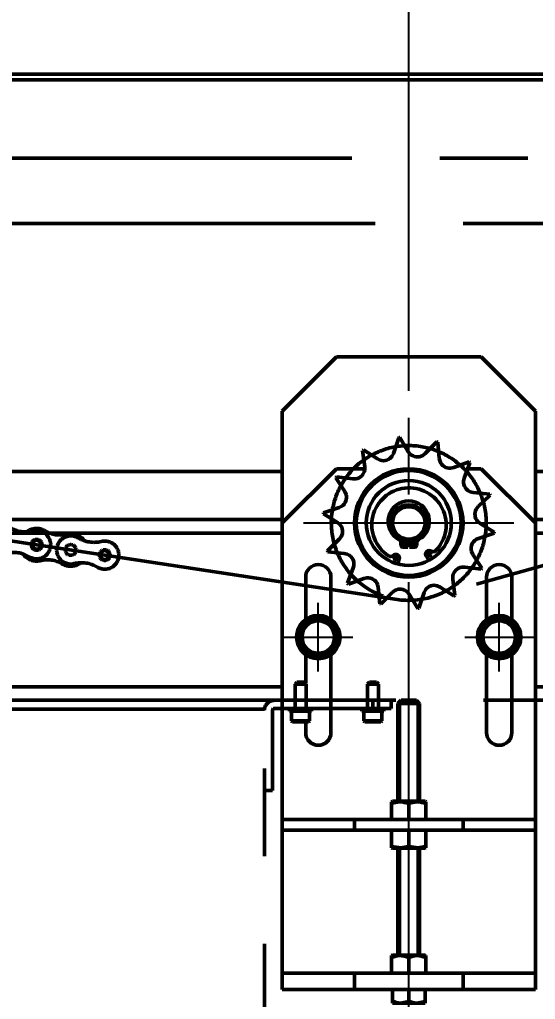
# Model space of a CAD drawing. Header units: millimetres. Extents: x -993 to 13147, y -7260 to 4342.
# Drawn here: x 505 to 790, y 618 to 1160 of the extents above; entities that cross this region are included whole.
import ezdxf

# ---------------------------------------------------------------- set-up
doc = ezdxf.new("R2010")
doc.units = ezdxf.units.MM
doc.header["$LTSCALE"] = 7.649257
doc.linetypes.add('CENTER', pattern=[50.8, 31.75, -6.35, 6.35, -6.35])
doc.linetypes.add('PHANTOM', pattern=[63.5, 31.75, -6.35, 6.35, -6.35, 6.35, -6.35])
for name, color, linetype in [('NoLayerName_001', 7, 'Continuous'), ('NoLayerName_002', 7, 'Continuous'), ('NoLayerName_003', 7, 'Continuous')]:
    doc.layers.add(name, color=color, linetype=linetype)
doc.styles.get("Standard").update_dxf_attribs({"font": 'txt', "bigfont": 'extfont2'})
doc.dimstyles.get("Standard").update_dxf_attribs({"dimtxt": 2.5, "dimasz": 2.5, "dimexe": 1.25, "dimexo": 0.625, "dimtad": 1, "dimzin": 0, "dimdsep": 46, "dimtxsty": 'Standard', "dimcen": 2.5, "dimadec": 0, "dimazin": 0, "dimtfac": 0.75, "dimtmove": 0, "dimatfit": 3, "dimfxl": 1, "dimarcsym": 0})

# ---------------------------------------------------------------- blocks, each defined once
blk = doc.blocks.new('_OPEN30')
at = {"color": 0, "linetype": 'ByBlock', "lineweight": -2}
for p, q in [((-1, 0.267949), (0, 0)), ((0, 0), (-1, -0.267949)), ((0, 0), (-1, 0))]:
    blk.add_line(p, q, dxfattribs=at)
blk = doc.blocks.new('*D1557')
at = {"layer": 'Defpoints', "color": 0}
for p in [(1070, 1313.2), (1070, 1067.35), (720, 939.71)]:
    blk.add_point(p, dxfattribs=at)
at = {"layer": 'NoLayerName_001', "color": 0, "linetype": 'Continuous', "lineweight": 25}
for p, q in [((720, 954.71), (720, 1328.2)), ((1070, 1082.35), (1070, 1328.2)), ((765, 1313.2), (1025, 1313.2))]:
    blk.add_line(p, q, dxfattribs=at)
at = {"layer": 'NoLayerName_001', "color": 0, "lineweight": 25, "xscale": 45, "yscale": 45, "zscale": 45, "rotation": 180}
blk.add_blockref('_OPEN30', (720, 1313.2), dxfattribs=at)
at = {"layer": 'NoLayerName_001', "color": 0, "lineweight": 25, "xscale": 45, "yscale": 45, "zscale": 45}
blk.add_blockref('_OPEN30', (1070, 1313.2), dxfattribs=at)
at = {"layer": 'NoLayerName_001', "color": 2, "lineweight": 50, "insert": (895, 1373.2), "char_height": 90, "attachment_point": 5}
blk.add_mtext('\\W0.8000;\\T0.8750;350', dxfattribs=at)
blk = doc.blocks.new('*D1560')
at = {"layer": 'Defpoints', "color": 0}
for p in [(1070, 1507.1), (70, 1067.35), (1070, 1067.35)]:
    blk.add_point(p, dxfattribs=at)
at = {"layer": 'NoLayerName_001', "color": 0, "linetype": 'Continuous', "lineweight": 25}
for p, q in [((70, 1082.35), (70, 1522.1)), ((1070, 1082.35), (1070, 1522.1)), ((115, 1507.1), (1025, 1507.1))]:
    blk.add_line(p, q, dxfattribs=at)
at = {"layer": 'NoLayerName_001', "color": 0, "lineweight": 25, "xscale": 45, "yscale": 45, "zscale": 45, "rotation": 180}
blk.add_blockref('_OPEN30', (70, 1507.1), dxfattribs=at)
at = {"layer": 'NoLayerName_001', "color": 0, "lineweight": 25, "xscale": 45, "yscale": 45, "zscale": 45}
blk.add_blockref('_OPEN30', (1070, 1507.1), dxfattribs=at)
at = {"layer": 'NoLayerName_001', "color": 2, "lineweight": 50, "insert": (570, 1567.1), "char_height": 90, "attachment_point": 5}
blk.add_mtext('\\W0.8000;\\T0.8750;1000', dxfattribs=at)
blk = doc.blocks.new('JZB_0113')
at = {"layer": 'NoLayerName_001', "color": 7, "linetype": 'Continuous', "lineweight": 50}
for p, q in [((30, 200), (0, 170)), ((30, 200), (45.64, 200)), ((102.59, 200), (110, 200)), ((140, 170), (110, 200)), ((0, 170), (0, 0)), ((140, 170), (140, 0)), ((13, 116.65), (13, 140)), ((27, 140), (27, 116.65)), ((113, 116.65), (113, 140)), ((127, 140), (127, 116.65)), ((13, 81.1), (13, 97.15)), ((27, 97.15), (27, 54)), ((113, 54), (113, 97.15)), ((127, 97.15), (127, 54)), ((13, 54), (13, 59.9)), ((0, 6), (140, 6)), ((40, 6), (40, 0)), ((100, 0), (100, 6)), ((0, 0), (140, 0))]:
    blk.add_line(p, q, dxfattribs=at)
for radius in [10, 9]:
    blk.add_circle((70, 170), radius, dxfattribs=at)
for centre, start, end in [((20, 140), 0, 180), ((120, 140), 0, 180), ((20, 54), 180, 0), ((120, 54), 180, 0)]:
    blk.add_arc(centre, 7, start, end, dxfattribs=at)
blk = doc.blocks.new('JZB_0114')
at = {"layer": 'NoLayerName_001', "color": 7, "linetype": 'Continuous', "lineweight": 50}
for start, end in [(255.1619, 260.7769), (267.7649, 272.2351), (279.2231, 284.8381)]:
    blk.add_arc((3.2, 12.5), 12.5, start, end, dxfattribs=at)
blk = doc.blocks.new('JZB_0115')
at = {"layer": 'NoLayerName_001', "color": 7, "linetype": 'Continuous', "lineweight": 50}
for p, q in [((7, 0.97), (7, 2.46)), ((10.9, 3.4), (10.9, 0)), ((11.88, 0), (11.88, 3.4)), ((15.78, 2.46), (15.78, 0.97)), ((10.9, 0), (7.98, 0)), ((14.8, 0), (11.88, 0))]:
    blk.add_line(p, q, dxfattribs=at)
for centre in [(8.95, 1.95), (13.83, 1.95)]:
    blk.add_circle(centre, 1, dxfattribs=at)
for centre, radius, start, end in [((11.39, 14.2), 11.39, 298.3642, 241.6358), ((5.05, 2.46), 1.95, 0, 61.6358), ((7.98, 0.97), 0.975, 180, 270), ((14.8, 0.97), 0.975, 270, 0), ((17.73, 2.46), 1.95, 118.3642, 180)]:
    blk.add_arc(centre, radius, start, end, dxfattribs=at)
blk = doc.blocks.new('JZB_0135')
at = {"layer": 'NoLayerName_001', "color": 7, "linetype": 'Continuous', "lineweight": 50}
for p, q in [((12.2, 1.5), (0, 1.5)), ((0, 1.5), (0, 0)), ((0, 0), (12.2, 0)), ((12.2, 0), (12.2, 1.5))]:
    blk.add_line(p, q, dxfattribs=at)
blk = doc.blocks.new('JZB_0136')
at = {"layer": 'NoLayerName_001', "color": 7, "linetype": 'Continuous', "lineweight": 50}
for p, q in [((12.2, 1.5), (0, 1.5)), ((0, 1.5), (0, 0)), ((0, 0), (12.2, 0)), ((12.2, 0), (12.2, 1.5))]:
    blk.add_line(p, q, dxfattribs=at)
blk = doc.blocks.new('JZB_0137')
at = {"layer": 'NoLayerName_001', "color": 7, "linetype": 'Continuous', "lineweight": 50}
for p, q in [((3, 22), (2, 21)), ((3, 22), (7, 22)), ((8, 21), (7, 22)), ((2, 21), (8, 21)), ((2, 21), (2, 7.5)), ((8, 7.5), (8, 21)), ((0, 6), (0, 0.6)), ((10, 0.6), (10, 6)), ((0, 0.6), (10, 0.6)), ((0, 0.6), (0.6, 0)), ((0.6, 0), (9.4, 0)), ((9.4, 0), (10, 0.6))]:
    blk.add_line(p, q, dxfattribs=at)
blk = doc.blocks.new('JZB_0138')
at = {"layer": 'NoLayerName_001', "color": 7, "linetype": 'Continuous', "lineweight": 50}
for p, q in [((3, 22), (2, 21)), ((3, 22), (7, 22)), ((8, 21), (7, 22)), ((2, 21), (8, 21)), ((2, 21), (2, 7.5)), ((8, 7.5), (8, 21)), ((0, 6), (0, 0.6)), ((10, 0.6), (10, 6)), ((0, 0.6), (10, 0.6)), ((0, 0.6), (0.6, 0)), ((0.6, 0), (9.4, 0)), ((9.4, 0), (10, 0.6))]:
    blk.add_line(p, q, dxfattribs=at)
blk = doc.blocks.new('JZB_0142')
at = {"layer": 'NoLayerName_001', "color": 7, "linetype": 'Continuous', "lineweight": 50}
for p, q in [((690, 767.5), (50, 767.5)), ((830, 767.5), (1540, 767.5)), ((690, 760), (153, 760)), ((830, 760), (1107, 760)), ((690, 675), (153, 675)), ((1107, 675), (830, 675)), ((690, 667.5), (93.2, 667.5)), ((1540, 667.5), (830, 667.5))]:
    blk.add_line(p, q, dxfattribs=at)
blk = doc.blocks.new('JZB_0143')
at = {"layer": 'NoLayerName_001', "color": 7, "linetype": 'Continuous', "lineweight": 50}
for start, end in [(94.099, 146.1156), (32.0973, 78.0188), (154.1708, 209.3794), (334.3923, 26.1047), (213.7499, 265.6142), (273.3189, 326.7978)]:
    blk.add_arc((10.75, 10.73), 10.75, start, end, dxfattribs=at)
blk = doc.blocks.new('JZB_0144')
at = {"layer": 'NoLayerName_001', "color": 7, "linetype": 'Continuous', "lineweight": 50}
for start, end in [(94.099, 146.1156), (32.0973, 78.0188), (154.1708, 209.3794), (334.3923, 26.1047), (213.7499, 265.6142), (273.3189, 326.7978)]:
    blk.add_arc((10.75, 10.73), 10.75, start, end, dxfattribs=at)
blk = doc.blocks.new('JZB_0146')
at = {"layer": 'NoLayerName_001', "color": 7, "linetype": 'Continuous', "lineweight": 50}
blk.add_circle((12, 12), 12, dxfattribs=at)
blk = doc.blocks.new('JZB_0147')
at = {"layer": 'NoLayerName_001', "color": 7, "linetype": 'Continuous', "lineweight": 50}
blk.add_circle((12, 12), 12, dxfattribs=at)
blk = doc.blocks.new('JZB_0148')
at = {"layer": 'NoLayerName_001', "color": 7, "linetype": 'Continuous', "lineweight": 50}
for p, q in [((9.5, 21.94), (0, 16.45)), ((19, 16.45), (9.5, 21.94)), ((0, 16.45), (0, 5.48)), ((19, 5.48), (19, 16.45)), ((0, 5.48), (9.5, 0)), ((9.5, 0), (19, 5.48))]:
    blk.add_line(p, q, dxfattribs=at)
blk.add_circle((9.5, 10.97), 9, dxfattribs=at)
blk = doc.blocks.new('JZB_0149')
at = {"layer": 'NoLayerName_001', "color": 7, "linetype": 'Continuous', "lineweight": 50}
for p, q in [((9.5, 21.94), (0, 16.45)), ((19, 16.45), (9.5, 21.94)), ((0, 16.45), (0, 5.48)), ((19, 5.48), (19, 16.45)), ((0, 5.48), (9.5, 0)), ((9.5, 0), (19, 5.48))]:
    blk.add_line(p, q, dxfattribs=at)
blk.add_circle((9.5, 10.97), 9, dxfattribs=at)
blk = doc.blocks.new('JZB_0202')
at = {"layer": 'NoLayerName_001', "color": 7, "linetype": 'Continuous', "lineweight": 50}
for p, q in [((0.5, 10), (0, 9.71)), ((0, 9.71), (0, 0)), ((0.5, 10), (18.5, 10)), ((9.5, 0), (9.5, 8.86)), ((19, 9.71), (18.5, 10)), ((19, 9.71), (19, 0))]:
    blk.add_line(p, q, dxfattribs=at)
at = {"layer": 'NoLayerName_001', "color": 7, "linetype": 'Continuous', "lineweight": 50, "start_tangent": (-0.986522, 0.163629), "end_tangent": (-0.982197, -0.187856)}
for points in [[(9.5, 8.86), (4.41, 9.71), (0, 8.86)], [(19, 8.86), (13.91, 9.71), (9.5, 8.86)]]:
    blk.add_spline(points, degree=3, dxfattribs=at)
blk = doc.blocks.new('JZB_0203')
at = {"layer": 'NoLayerName_001', "color": 7, "linetype": 'Continuous', "lineweight": 50}
for p, q in [((0, 10), (0, 0.29)), ((9.5, 10), (9.5, 1.14)), ((19, 10), (19, 0.29)), ((0, 0.29), (0.5, 0)), ((18.5, 0), (0.5, 0)), ((18.5, 0), (19, 0.29))]:
    blk.add_line(p, q, dxfattribs=at)
at = {"layer": 'NoLayerName_001', "color": 7, "linetype": 'Continuous', "lineweight": 50, "start_tangent": (0.986522, -0.163629), "end_tangent": (0.982197, 0.187856)}
for points in [[(0, 1.14), (5.09, 0.29), (9.5, 1.14)], [(9.5, 1.14), (14.59, 0.29), (19, 1.14)]]:
    blk.add_spline(points, degree=3, dxfattribs=at)
blk = doc.blocks.new('JZB_0204')
at = {"layer": 'NoLayerName_001', "color": 7, "linetype": 'Continuous', "lineweight": 50}
for p, q in [((0.5, 10), (0, 9.71)), ((0, 9.71), (0, 0)), ((0.5, 10), (18.5, 10)), ((9.5, 0), (9.5, 8.86)), ((19, 9.71), (18.5, 10)), ((19, 0), (19, 9.71))]:
    blk.add_line(p, q, dxfattribs=at)
at = {"layer": 'NoLayerName_001', "color": 7, "linetype": 'Continuous', "lineweight": 50, "start_tangent": (-0.986522, 0.163629), "end_tangent": (-0.982197, -0.187856)}
for points in [[(9.5, 8.86), (4.41, 9.71), (0, 8.86)], [(19, 8.86), (13.91, 9.71), (9.5, 8.86)]]:
    blk.add_spline(points, degree=3, dxfattribs=at)
blk = doc.blocks.new('JZB_0208')
at = {"layer": 'NoLayerName_001', "color": 7, "linetype": 'Continuous', "lineweight": 50}
for p, q in [((0, 220), (4567, 220)), ((900, 216.8), (320, 216.8)), ((307.5, 0), (690, 0)), ((830, 0), (912.5, 0))]:
    blk.add_line(p, q, dxfattribs=at)
blk = doc.blocks.new('JZB_0318')
at = {"layer": 'NoLayerName_001', "color": 4, "linetype": 'CENTER', "lineweight": 25}
blk.add_line((9, 0), (9, 333.71), dxfattribs=at)
at = {"layer": 'NoLayerName_001', "color": 7, "linetype": 'Continuous', "lineweight": 50}
for p, q in [((4.75, 177.5), (3, 175.75)), ((15, 175.75), (3, 175.75)), ((3, 175.75), (3, 121.6)), ((13.25, 177.5), (4.75, 177.5)), ((15, 175.75), (13.25, 177.5)), ((15, 121.6), (15, 175.75)), ((3, 95.6), (3, 36.5)), ((15, 36.5), (15, 95.6)), ((0, 10), (0, 17.5)), ((9, 10.8), (9, 17.5)), ((18, 10), (18, 17.5)), ((0, 10), (18, 10)), ((9, 10.8), (4.5, 10)), ((18, 10.8), (13.5, 10))]:
    blk.add_line(p, q, dxfattribs=at)
at = {"layer": 'NoLayerName_001', "color": 3, "linetype": 'Continuous', "lineweight": 50}
for p, q in [((3.88, 175.75), (3.88, 121.6)), ((14.13, 121.6), (14.13, 175.75)), ((3.88, 95.6), (3.88, 36.5)), ((14.13, 36.5), (14.13, 95.6))]:
    blk.add_line(p, q, dxfattribs=at)
at = {"layer": 'NoLayerName_001', "color": 7, "linetype": 'Continuous', "lineweight": 50, "start_tangent": (-0.999906, 0.013678), "end_tangent": (-0.982197, 0.187856)}
for points in [[(4.5, 10), (4.18, 10), (0, 10.8)], [(13.5, 10), (13.18, 10), (9, 10.8)]]:
    blk.add_spline(points, degree=3, dxfattribs=at)
blk = doc.blocks.new('JZB_0322')
at = {"layer": 'NoLayerName_001', "color": 7, "linetype": 'Continuous', "lineweight": 50}
for p, q in [((30, 350), (0, 320)), ((30, 350), (110, 350)), ((140, 320), (110, 350)), ((0, 258.1), (0, 320)), ((140, 320), (140, 258.1)), ((0, 88.1), (0, 0)), ((140, 88.1), (140, 0)), ((140, 9), (0, 9)), ((40, 9), (40, 0)), ((100, 0), (100, 9)), ((140, 0), (0, 0))]:
    blk.add_line(p, q, dxfattribs=at)
blk = doc.blocks.new('JZB_0385')
at = {"layer": 'NoLayerName_002', "color": 3, "linetype": 'PHANTOM', "lineweight": 50}
for p, q in [((0, 441), (0, 436.5)), ((10, 436.5), (10, 441)), ((700, 441), (700, 436.5)), ((710, 436.5), (710, 441)), ((0, 436.5), (64.5, 436.5)), ((65.5, 391), (65.5, 435.5)), ((640, 436), (70, 436)), ((70, 436), (70, 360)), ((640, 63.3), (640, 436)), ((644.5, 391), (644.5, 435.5)), ((710, 436.5), (645.5, 436.5)), ((70, 391), (65.5, 391)), ((644.5, 391), (640, 391)), ((70, 360), (420, 60)), ((420, 60), (636.7, 60)), ((499, 10), (499, 60)), ((559, 10), (559, 60)), ((640, 65), (635, 60)), ((499, 55.5), (559, 55.5)), ((509, 0), (499, 10)), ((559, 10), (549, 0)), ((549, 0), (509, 0))]:
    blk.add_line(p, q, dxfattribs=at)
for centre, radius, start, end in [((64.5, 435.5), 5.5, 0, 90), ((645.5, 435.5), 5.5, 90, 180), ((64.5, 435.5), 1, 0, 90), ((645.5, 435.5), 1, 90, 180), ((636.7, 63.3), 3.3, 270, 0)]:
    blk.add_arc(centre, radius, start, end, dxfattribs=at)
blk = doc.blocks.new('JZB_0386')
at = {"layer": 'NoLayerName_002', "color": 3, "linetype": 'PHANTOM', "lineweight": 50}
for p, q in [((0, 300), (2210, 300)), ((2210, 0), (0, 0))]:
    blk.add_line(p, q, dxfattribs=at)
blk = doc.blocks.new('JZB_0399')
at = {"layer": 'NoLayerName_003', "color": 7, "linetype": 'Continuous', "lineweight": 50}
for p, q in [((49.65, 85.77), (52.53, 94.41)), ((53.13, 94.48), (57.84, 86.69)), ((33.77, 78.28), (32.62, 87.32)), ((33.12, 87.63), (40.75, 82.66)), ((67.21, 85.62), (73.55, 92.16)), ((74.11, 91.96), (74.98, 82.9)), ((42.34, 81.93), (40.75, 82.66)), ((49.65, 85.77), (48.86, 84.21)), ((58.96, 85.34), (57.84, 86.69)), ((67.21, 85.62), (65.82, 84.56)), ((75.4, 81.2), (74.98, 82.9)), ((33.77, 78.28), (33.74, 76.53)), ((82.96, 77.87), (81.25, 77.52)), ((82.96, 77.87), (91.51, 81.01)), ((91.93, 80.59), (88.78, 72.04)), ((22.71, 64.65), (17.75, 72.29)), ((18.07, 72.79), (27.1, 71.62)), ((28.85, 71.66), (27.1, 71.62)), ((88.43, 70.33), (88.78, 72.04)), ((22.71, 64.65), (23.44, 63.06)), ((93.79, 64.06), (92.1, 64.48)), ((93.79, 64.06), (102.86, 63.18)), ((103.05, 62.61), (96.51, 56.28)), ((10.95, 52.89), (19.59, 55.75)), ((21.15, 56.54), (19.59, 55.75)), ((95.44, 54.89), (96.51, 56.28)), ((18.66, 47.57), (10.88, 52.29)), ((18.66, 47.57), (20.01, 46.45)), ((97.56, 46.91), (96.21, 48.03)), ((97.56, 46.91), (105.34, 42.18)), ((13.17, 31.87), (19.71, 38.2)), ((20.78, 39.59), (19.71, 38.2)), ((105.27, 41.59), (96.63, 38.72)), ((22.43, 30.42), (13.36, 31.3)), ((22.43, 30.42), (24.12, 29.99)), ((52.07, 24.53), (52.83, 27.37)), ((67.65, 29.03), (69.02, 26.42)), ((93.51, 29.83), (92.78, 31.42)), ((93.51, 29.83), (98.47, 22.19)), ((24.29, 13.89), (27.44, 22.43)), ((87.37, 22.82), (89.12, 22.85)), ((98.15, 21.68), (89.12, 22.85)), ((33.26, 16.6), (24.71, 13.46)), ((33.26, 16.6), (34.97, 16.96)), ((82.45, 16.19), (82.48, 17.94)), ((40.82, 13.28), (41.24, 11.58)), ((42.11, 2.52), (41.24, 11.58)), ((73.88, 12.54), (75.47, 11.81)), ((83.1, 6.84), (75.47, 11.81)), ((82.45, 16.19), (83.6, 7.16)), ((49.01, 8.85), (42.67, 2.32)), ((49.01, 8.85), (50.4, 9.92)), ((57.26, 9.14), (58.38, 7.79)), ((63.09, 0), (58.38, 7.79)), ((66.57, 8.71), (63.69, 0.07)), ((66.57, 8.71), (67.36, 10.27))]:
    blk.add_line(p, q, dxfattribs=at)
at = {"layer": 'NoLayerName_003', "color": 4, "linetype": 'CENTER', "lineweight": 25}
blk.add_line((0, 47.24), (116.22, 47.24), dxfattribs=at)
at = {"layer": 'NoLayerName_003', "color": 7, "linetype": 'Continuous', "lineweight": 50}
for centre, radius in [((58.11, 47.24), 30), ((58.11, 47.24), 29), ((58.11, 47.24), 23.5), ((58.11, 47.24), 10), ((50.9, 27.89), 1), ((69.42, 29.96), 1)]:
    blk.add_circle(centre, radius, dxfattribs=at)
for centre, radius, start, end in [((58.11, 47.24), 47.5, 96.0236, 96.7474), ((58.11, 47.24), 47.5, 121.7379, 122.4617), ((58.11, 47.24), 47.5, 70.3094, 71.0331), ((44, 87.65), 5.96, 253.8038, 324.6815), ((62.93, 89.77), 5.96, 228.0895, 298.9672), ((27.87, 77.53), 5.96, 279.5181, 350.3958), ((80.91, 83.46), 5.96, 202.3752, 273.2529), ((58.11, 47.24), 47.5, 44.5951, 45.3188), ((58.11, 47.24), 47.5, 147.4522, 148.176), ((58.23, 46.17), 20.53, 316.1009, 236.6701), ((94.37, 69.98), 5.96, 176.661, 247.5387), ((17.72, 61.41), 5.96, 305.2324, 16.1101), ((58.11, 47.24), 47.5, 18.8808, 19.6045), ((100.65, 52), 5.96, 150.9467, 221.8244), ((58.11, 47.24), 47.5, 173.1665, 173.8902), ((15.57, 42.48), 5.96, 330.9467, 41.8244), ((98.5, 33.07), 5.96, 108.3294, 196.1101), ((58.11, 47.24), 47.5, 353.1665, 353.8902), ((58.11, 47.24), 47.5, 198.8808, 199.6045), ((21.85, 24.49), 5.96, 339.758, 67.5387), ((48.05, 30.69), 2, 236.6701, 315.4394), ((50.9, 27.89), 2, 345.1172, 135.4394), ((69.42, 29.96), 2, 57.3316, 207.6539), ((71.58, 33.33), 2, 237.3316, 316.1009), ((88.35, 16.95), 5.96, 99.5181, 170.3958), ((58.11, 47.24), 47.5, 327.4522, 328.176), ((35.31, 11.01), 5.96, 22.3752, 93.2529), ((58.11, 47.24), 47.5, 224.5951, 225.3188), ((72.22, 6.82), 5.96, 73.8038, 144.6815), ((53.29, 4.71), 5.96, 48.0895, 118.9672), ((58.11, 47.24), 47.5, 301.7379, 302.4617), ((58.11, 47.24), 47.5, 250.3094, 251.0331), ((58.11, 47.24), 47.5, 276.0236, 276.7474)]:
    blk.add_arc(centre, radius, start, end, dxfattribs=at)
at = {"layer": 'NoLayerName_003', "color": 4, "linetype": 'CENTER', "lineweight": 50}
blk.add_arc((58.11, 47.24), 42.82, 285.7035, 261.3631, dxfattribs=at)
blk = doc.blocks.new('JZB_0401')
at = {"layer": 'NoLayerName_003', "color": 4, "linetype": 'CENTER', "lineweight": 50}
for p, q in [((63.88, 208.57), (1063.88, 208.57)), ((707.45, 0.49), (55.64, 99.49)), ((1078.72, 100.92), (725.47, 1.6))]:
    blk.add_line(p, q, dxfattribs=at)
at = {"layer": 'NoLayerName_003', "color": 3, "linetype": 'PHANTOM', "lineweight": 50}
blk.add_line((525.65, 18.95), (525.63, 18.95), dxfattribs=at)
for centre, radius in [((508.15, 30.76), 2.98), ((508.15, 30.76), 2.48), ((526.98, 27.9), 2.98), ((545.82, 25.04), 2.98), ((545.82, 25.04), 2.48)]:
    blk.add_circle(centre, radius, dxfattribs=at)
for centre, radius, start, end in [((502.15, 54.73), 16.9, 238.7432, 283.9829), ((508.12, 30.76), 9.05, 58.2819, 128.6167), ((508.12, 30.76), 7.8, 238.7432, 103.9829), ((520.93, 51.48), 15.31, 238.2819, 284.4442), ((527.01, 27.89), 7.8, 58.7432, 283.9829), ((527.01, 27.89), 9.05, 34.1094, 104.4442), ((539.82, 49.01), 16.9, 238.7432, 283.9829), ((545.79, 25.04), 7.8, 238.7432, 103.9829), ((495.31, 9.65), 16.9, 58.7432, 103.9829), ((508.12, 30.76), 9.05, 214.1094, 282.7777), ((514.18, 7.17), 15.31, 58.2819, 105.3777), ((526.99, 27.9), 9.05, 238.2819, 261.3631), ((527.01, 27.89), 9.05, 261.3631, 308.6167), ((532.98, 3.93), 16.9, 58.7432, 103.9829)]:
    blk.add_arc(centre, radius, start, end, dxfattribs=at)
at = {"layer": 'NoLayerName_003', "color": 4, "linetype": 'CENTER', "lineweight": 50}
blk.add_arc((713.88, 42.82), 42.82, 261.3631, 285.7035, dxfattribs=at)

msp = doc.modelspace()

# ---------------------------------------------------------------- linework, layer by layer
at = {"layer": 'NoLayerName_001', "color": 4, "linetype": 'CENTER', "lineweight": 25}
for p, q in [((670, 799.5), (670, 837.5)), ((770, 799.5), (770, 837.5)), ((651, 818.5), (689, 818.5)), ((751, 818.5), (789, 818.5))]:
    msp.add_line(p, q, dxfattribs=at)

# ---------------------------------------------------------------- block references
at = {"layer": 'NoLayerName_001'}
for name, p in [('JZB_0208', (-40, 910)), ('JZB_0386', (-40, 783.5)), ('JZB_0401', (6.1244, 838.78)), ('JZB_0322', (650, 623.5)), ('JZB_0318', (711, 606)), ('JZB_0399', (661.89, 834.3622)), ('JZB_0113', (650, 711.6)), ('JZB_0142', (-40, 116)), ('JZB_0115', (708.61, 868.2125)), ('JZB_0114', (716.7989, 869.1)), ('JZB_0147', (658, 806.5)), ('JZB_0148', (660.5, 807.5303)), ('JZB_0146', (758, 806.5)), ('JZB_0149', (760.5, 807.5303)), ('JZB_0143', (659.25, 807.768)), ('JZB_0144', (759.25, 807.768)), ('JZB_0137', (655.2, 771.5)), ('JZB_0138', (695.2, 771.5)), ('JZB_0385', (0.2, 342.5)), ('JZB_0136', (654.1, 777.5)), ('JZB_0135', (694.1, 777.5)), ('JZB_0202', (710.5, 717.6)), ('JZB_0203', (710.5, 701.6)), ('JZB_0204', (710.5, 632.5))]:
    msp.add_blockref(name, p, dxfattribs=at)

# ---------------------------------------------------------------- dimensions: what is measured, and where the dimension line sits
at = {"layer": 'NoLayerName_001', "color": 3, "linetype": 'Continuous', "lineweight": 50}
for base, p1, picture, middle in [((1070, 1507.103), (70, 1067.3523), '*D1560', (570, 1507.103)), ((1070, 1313.1975), (720, 939.71), '*D1557', (895, 1313.1975))]:
    dim = msp.add_linear_dim(base=base, p1=p1, p2=(1070, 1067.3523), text='\\W0.8000;\\T0.8750;<>', dimstyle='Standard', override={"dimtxt": 90, "dimasz": 45, "dimexe": 15, "dimexo": 15, "dimgap": 15, "dimdec": 3, "dimzin": 8, "dimblk": 'OPEN30', "dimclrd": 0, "dimclre": 0, "dimclrt": 2, "dimtp": 0, "dimtm": 0, "dimlwd": 25, "dimlwe": 25}, dxfattribs=at)
    dim.commit()
    dim.dimension.update_dxf_attribs({"geometry": picture, "text_midpoint": middle, "dimtype": 160})

doc.saveas('drawing.dxf')
